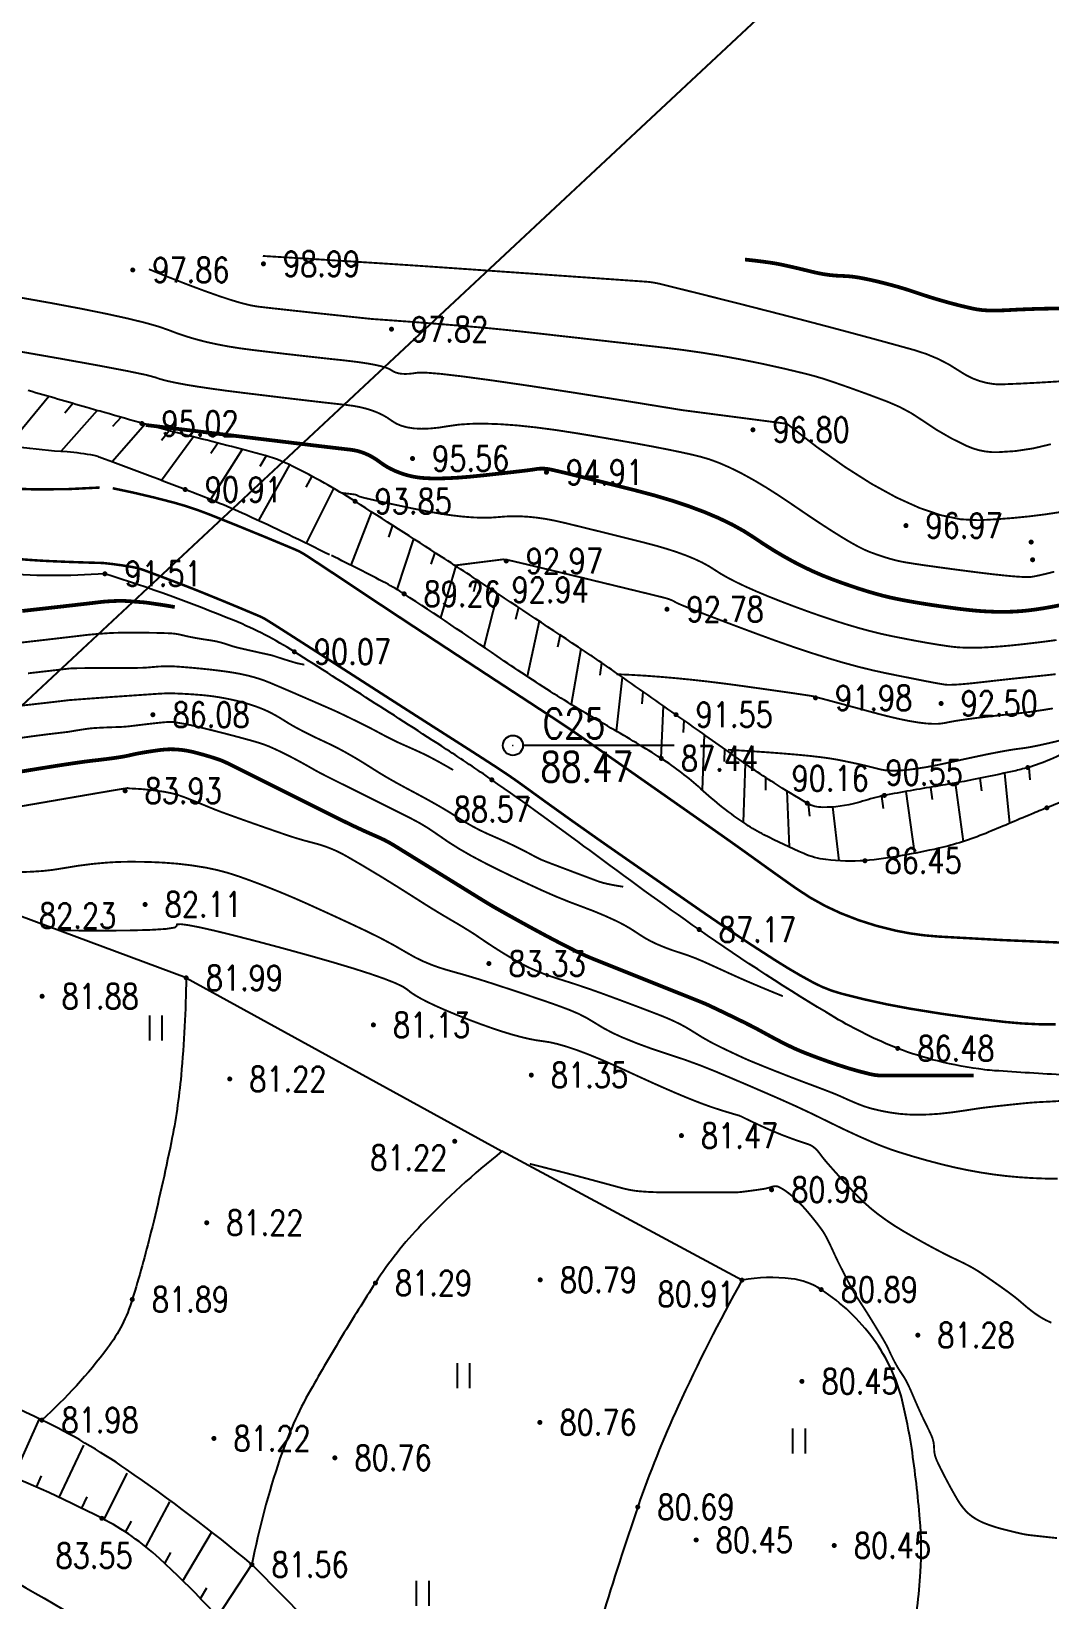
# Model space of a CAD drawing. Extents: x 532522 to 2902776, y -101917278 to 111238625.
# Drawn here: x 1195198 to 1235895, y 3104611 to 3167296 of the extents above; entities that cross this region are included whole.
import ezdxf
from ezdxf.enums import TextEntityAlignment as Align

# ---------------------------------------------------------------- set-up
doc = ezdxf.new("R2010")
doc.units = 0
doc.header["$LTSCALE"] = 1000
doc.header["$MEASUREMENT"] = 0
doc.header["$PDMODE"] = 33
doc.header["$PDSIZE"] = 0.125
doc.linetypes.add('X2', pattern=[10, 8, -2])
doc.layers.get('0').update_dxf_attribs({"linetype": 'CONTINUOUS'})
doc.layers.add('Õ÷μØºìÏß', color=20, linetype='CONTINUOUS')
doc.layers.add('新地形图', color=7, linetype='CONTINUOUS')
doc.styles.add('HZ', font='rs', dxfattribs={"width": 0.8, "bigfont": 'hztxt'})
doc.linetypes.add('10421', pattern='A,2,[150,AAA.SHX,S=1,R=0,X=0,Y=1],1e-11', length=2)
doc.linetypes.add('X4', pattern='A,0,-1e-09,[149,symbolx.shx,S=0.15,R=0,X=0,Y=0],-1.6', length=1.6)

# ---------------------------------------------------------------- blocks, each defined once
blk = doc.blocks.new('GC121')
for p, q in [((-0.5, -0.64), (-0.5, 1.36)), ((0.5, -0.64), (0.5, 1.36)), ((-0.5, -0.64), (-0.5, 0.86))]:
    blk.add_line(p, q)
blk = doc.blocks.new('GC200')
at = {"linetype": 'Continuous', "const_width": 0.2, "flags": 128}
blk.add_lwpolyline([(-0.1, 0, 1), (0.1, 0, 1)], format="xyb", close=True, dxfattribs=at)
blk = doc.blocks.new('GC117')
blk.add_circle((0, 0), 0.8)
blk.add_point((0, 0))
blk = doc.blocks.new('A$C22E77CCE')
at = {"layer": '新地形图', "color": 53, "linetype": 'Continuous'}
for p, q in [((543758, 720876), (254724, 450963)), ((323918, 526909), (322305, 524949)), ((324878, 526630), (324556, 526247)), ((325839, 526354), (324394, 524712)), ((326801, 526080), (326462, 525713)), ((327762, 525806), (326442, 524300)), ((328727, 525543), (328413, 525154)), ((329696, 525297), (328409, 523557)), ((331633, 524799), (330368, 522794)), ((330666, 525051), (330384, 524638)), ((333532, 524182), (332294, 521950)), ((332599, 524540), (332347, 524108)), ((334422, 523726), (334188, 523284)), ((335295, 523239), (334193, 521048)), ((336809, 522303), (335978, 520173)), ((337651, 521765), (337482, 521294)), ((338493, 521224), (337825, 519203)), ((339333, 520683), (339186, 520205)), ((340173, 520139), (339572, 518060)), ((341009, 519591), (340879, 519109)), ((341844, 519040), (341301, 516892)), ((342677, 518487), (342562, 518000)), ((343510, 517934), (343029, 515722)), ((344343, 517381), (344247, 516891)), ((345177, 516828), (344790, 514603)), ((346005, 516269), (345933, 515774)), ((346826, 515698), (346587, 513542)), ((347647, 515126), (347608, 514627)), ((348466, 514553), (348370, 512458)), ((349286, 513980), (349271, 513480)), ((350103, 513403), (350022, 511186)), ((348905, 512967, 88466), (342905, 512967, 88466)), ((350919, 512825), (350897, 512326)), ((351736, 512249), (351659, 509894)), ((352559, 511681), (352558, 511181)), ((361122, 511654), (361182, 511157)), ((362101, 511857), (362311, 509851)), ((363073, 512089), (363116, 511591)), ((353405, 511147), (353495, 508908)), ((357186, 510942), (357254, 510447)), ((358169, 511126), (358508, 508651)), ((359154, 511296), (359222, 510801)), ((360140, 511465), (360451, 509119)), ((354263, 510634), (354308, 510136)), ((355239, 510506), (355487, 508357)), ((329403, 503675), (322738, 506156)), ((329403, 503675), (342023, 496752)), ((351614, 491592), (342023, 496752)), ((322498, 483718), (323543, 486050)), ((324326, 482907), (325309, 484992)), ((323416, 483321), (323625, 483776)), ((326121, 482025), (327044, 483883)), ((325228, 482475), (325446, 482925)), ((327792, 480931), (328747, 482725)), ((326982, 481518), (327210, 481963)), ((329265, 479580), (330407, 481508)), ((328543, 480272), (328788, 480708)), ((330654, 478141), (332021, 480230)), ((329969, 478869), (330233, 479294))]:
    blk.add_line(p, q, dxfattribs=at)
at = {"layer": '新地形图', "color": 53, "linetype": 'Continuous', "flags": 128}
blk.add_lwpolyline([(545219, 722241), (253262, 449598)], dxfattribs=at)
at = {"layer": '新地形图', "color": 53, "linetype": 'X2', "flags": 128}
for points in [[(295020, 564505, 100, 100, -0.010755), (296104, 561397, 100, 100, -0.022389), (296525, 559872, 100, 100, -0.001166), (297556, 555310, 100, 100, -0.004873), (297789, 554216, 100, 100, -0.011301), (298370, 550986, 100, 100, 0.009682), (299036, 547213, 100, 100, 0.019502), (299818, 543915, 100, 100, 0.01619), (301042, 540019, 100, 100, 0.029577), (301840, 538109, 100, 100, 0.015929), (303638, 534712, 100, 100, 0.039713), (306032, 531199, 100, 100, 0.048308), (308477, 528698, 100, 100, 0.040054), (310778, 527055, 100, 100, 0.033474), (313788, 525514, 100, 100, 0.024194), (315670, 524810, 100, 100, 0.011596), (319689, 523627, 100, 100, 0.051697), (322055, 523246, 100, 100, 0.031812), (325944, 523273, 100, 100, 0)], [(326466, 523245, 100, 100, -0.016419), (328907, 522672, 100, 100, -0.028351), (330286, 522215, 100, 100, -0.005551), (333757, 520796, 100, 100, -0.04495), (334167, 520579, 100, 100, -0.002464), (335953, 519399, 100, 100, 0.001746), (338472, 517731, 100, 100, 0.000761), (343310, 514561, 100, 100, -0.002727), (344658, 513671, 100, 100, -0.005252), (345157, 513329, 100, 100, -0.000468), (350722, 509429, 100, 100, -0.003156), (352104, 508445, 100, 100, 0.002621), (353767, 507259, 100, 100, 0.053133), (355560, 506260, 100, 100, 0.047243), (357757, 505562, 100, 100, 0.03822), (359478, 505325, 100, 100, 0.00861), (367170, 504993, 100, 100, 0.011489), (373801, 504973, 100, 100, 0.044939), (375490, 505159, 100, 100, 0.088096), (377080, 505786, 100, 100, 0.069678), (378742, 507158, 100, 100, 0.040788), (379293, 507868, 100, 100, -0.060334), (379684, 508334, 100, 100, -0.106431), (380265, 508681, 100, 100, 0.161873), (380624, 508953, 100, 100, 0.066471), (380730, 509162, 100, 100, -0.037104), (380896, 509545, 100, 100, -0.047055), (381199, 510008, 100, 100, -0.039276), (381651, 510492, 100, 100, 0)]]:
    blk.add_lwpolyline(points, format="xyseb", dxfattribs=at)
at = {"layer": '新地形图', "color": 53, "linetype": 'Continuous', "flags": 128}
for points, format in [([(322822, 520406, 100, 100, 0.009388), (323989, 520331, 100, 100, 0.005252), (326079, 520258, 100, 100, 0)], "xyseb"), ([(336151, 522723, 0.02417), (333669, 524116, 0.050701), (332398, 524597, 0.003959), (329250, 525409, -0.008196), (327733, 525815, -0.000051), (326133, 526271, -0.000115), (325430, 526471, -0.001679), (324252, 526812, 0.0017), (323088, 527148, 0.06731)], "xyb"), ([(367578, 528016, 75, 75, -0.015859), (365669, 527667, 75, 75, -0.021019), (364213, 527511, 75, 75, -0.006812), (362018, 527398, 75, 75, -0.040391), (361647, 527414, 75, 75, -0.120078), (360333, 527913, 75, 75, 0.0827), (358499, 528769, 75, 75, 0.002557), (355895, 529480, 75, 75, 0.002366), (353074, 530221, 75, 75, 0.002628), (348375, 531405, 75, 75, 0.028664), (347937, 531487, 75, 75, 0.014128), (347796, 531500, 75, 75, 0.000253), (339869, 532056, 75, 75, 0.00136), (337189, 532235, 75, 75, 0.000772), (332465, 532530, 75, 75, 0)], "xyseb"), ([(363962, 525007, 75, 75, -0.063751), (361822, 524685, 75, 75, -0.112263), (360607, 524933, 75, 75, -0.048425), (358823, 525959, 75, 75, 0.063293), (357432, 526705, 75, 75, 0.00917), (355178, 527521, 75, 75, 0.021027), (354175, 527817, 75, 75, 0.013451), (351538, 528401, 75, 75, 0.015327), (349197, 528780, 75, 75, 0.004133), (348438, 528873, 75, 75, 0.000559), (342820, 529506, 75, 75, 0.006766), (340751, 529709, 75, 75, 0.003551), (336802, 530013, 75, 75, 0)], "xyseb"), ([(356224, 510670, -0.061674), (354847, 510490, -0.134934), (354225, 510656, -0.008561), (352896, 511464, -0.012611), (352018, 512050, -0.000687), (349914, 513537, 0.00155), (348979, 514195, 0.000516), (346394, 515999, 0.001736), (345623, 516532, 0.003867), (345573, 516565, 0.000049), (341625, 519185, 0.00297), (339612, 520503, 0.001739), (336151, 522723)], "xyb"), ([(326079, 520258, 100, 100, -0.019096), (327248, 520097, 100, 100, -0.045423), (327728, 519966, 100, 100, -0.002366), (329268, 519384, 100, 100, -0.004503), (330072, 519067, 100, 100, -0.004235), (332337, 518129, 100, 100, -0.037693), (332582, 518002, 100, 100, -0.003621), (332979, 517754, 100, 100, -0.001226), (334145, 517008, 100, 100, -0.00003), (335533, 516116, 100, 100, 0.000032), (336920, 515224, 100, 100, 0.000899), (340408, 512991, 100, 100, -0.002186), (341840, 512069, 100, 100, -0.013374), (342868, 511361, 100, 100, 0.004508), (345878, 509208, 100, 100, 0.000982), (346726, 508616, 100, 100, 0.000255), (349990, 506346, 100, 100, 0.009611), (352935, 504384, 100, 100, 0.019133), (354469, 503485, 100, 100, 0.057255), (355553, 503055, 100, 100, 0.023334), (358340, 502442, 100, 100, 0.015627), (362141, 501911, 100, 100, 0.029823), (364151, 501815, 100, 100, 0.004839)], "xyseb"), ([(325466, 517386, 75, 75, -0.008857), (326309, 517454, 75, 75, -0.015268), (326800, 517470, 75, 75, -0.000465), (327673, 517471, 75, 75, -0.002466), (327837, 517470, 75, 75, -0.007349), (328736, 517448, 75, 75, -0.026088), (328988, 517425, 75, 75, -0.025474), (329235, 517376, 75, 75, 0.014277), (329674, 517280, 75, 75, 0.01284), (330273, 517181, 75, 75, -0.02032), (330651, 517114, 75, 75, -0.032028), (331063, 516994, 75, 75, 0.02988), (331503, 516864, 75, 75, 0.000578), (331882, 516777, 75, 75, 0.000627), (332231, 516698, 75, 75, 0.003123), (332672, 516601, 75, 75, -0.00981), (332812, 516569, 75, 75, -0.020488), (332952, 516527, 75, 75, 0.007171), (333348, 516398, 75, 75, 0.001125), (333408, 516379, 75, 75, 0.000219), (333720, 516284, 75, 75, 0.019542), (333857, 516247, 75, 75, 0.010185), (334124, 516194, 75, 75, 0)], "xyseb"), ([(324793, 516047, 75, 75, -0.00165), (325688, 516061, 75, 75, -0.003), (326181, 516064, 75, 75, -0.000555), (327113, 516064, 75, 75, 0.001609), (327435, 516064, 75, 75, 0.025241), (328095, 516101, 75, 75, -0.028112), (328689, 516130, 75, 75, -0.016575), (329070, 516115, 75, 75, -0.006479), (330042, 516031, 75, 75, -0.007129), (330782, 515947, 75, 75, -0.009597), (331329, 515867, 75, 75, -0.026543), (332114, 515692, 75, 75, -0.031731), (332749, 515471, 75, 75, -0.001446), (333409, 515190, 75, 75, -0.001314), (334135, 514877, 75, 75, -0.000295), (335090, 514461, 75, 75, -0.001562), (335270, 514382, 75, 75, -0.007481), (335577, 514241, 75, 75, -0.002688), (336424, 513829, 75, 75, -0.009849), (337115, 513471, 75, 75, 0.010508), (337762, 513137, 75, 75, 0.010351), (337954, 513048, 75, 75, -0.002727), (338685, 512722, 75, 75, -0.016201), (339229, 512455, 75, 75, -0.010194), (340070, 511984, 75, 75, 0)], "xyseb"), ([(324723, 514776, 75, 75, -0.00067), (325951, 514868, 75, 75, -0.001141), (326673, 514920, 75, 75, -0.000099), (328167, 515023, 75, 75, -0.000899), (328332, 515034, 75, 75, -0.024631), (328942, 515044, 75, 75, -0.013571), (330048, 514977, 75, 75, -0.019364), (330709, 514893, 75, 75, -0.017748), (331421, 514749, 75, 75, -0.027333), (332254, 514499, 75, 75, -0.036344), (332851, 514234, 75, 75, -0.020012), (333329, 513954, 75, 75, 0.019278), (333824, 513662, 75, 75, 0.016804), (334896, 513131, 75, 75, -0.020576), (335769, 512691, 75, 75, -0.015991), (336786, 512080, 75, 75, 0.016539), (337771, 511490, 75, 75, 0.004879), (338416, 511141, 75, 75, -0.004322), (339144, 510747, 75, 75, -0.017058), (340310, 510051, 75, 75, 0.025787), (341089, 509604, 75, 75, 0.01661), (341636, 509349, 75, 75, -0.011077), (342462, 508975, 75, 75, -0.013427), (343337, 508526, 75, 75, 0.031241), (343720, 508346, 75, 75, 0.003064), (343925, 508267, 75, 75, 0.00063), (344922, 507889, 75, 75, 0.000672), (345104, 507820, 75, 75, 0.000167), (345837, 507546, 75, 75, 0.034849), (346184, 507443, 75, 75, 0.018171), (346867, 507317, 75, 75, 0)], "xyseb"), ([(372654, 514002, 0.015511), (371835, 514168, 0.028338), (371380, 514219, 0.005161), (370228, 514271, 0.017208), (369882, 514271, 0.022336), (369144, 514213, 0.029884), (368599, 514112, 0.020684), (367916, 513912, 0.006696), (365845, 513182, 0.017033), (363945, 512408, -0.036267), (363038, 512080, -0.014866), (362486, 511941, -0.005105), (360864, 511602, -0.008339), (359362, 511330, 0.006109), (357309, 510969, 0.020333), (357078, 510915, 0.005444), (356224, 510670)], "xyb"), ([(324698, 513509, 75, 75, -0.010885), (325432, 513628, 75, 75, -0.021331), (325810, 513665, 75, 75, -0.006612), (326746, 513703, 75, 75, 0.020016), (327055, 513724, 75, 75, 0.004129), (327495, 513776, 75, 75, -0.003205), (328063, 513843, 75, 75, -0.002956), (328448, 513884, 75, 75, -0.005495), (328656, 513902, 75, 75, -0.057601), (328964, 513890, 75, 75, -0.020508), (329812, 513724, 75, 75, -0.002562), (330466, 513564, 75, 75, -0.002568), (331116, 513398, 75, 75, -0.004219), (332008, 513158, 75, 75, -0.009727), (332391, 513043, 75, 75, -0.02888), (332848, 512866, 75, 75, -0.014986), (333695, 512451, 75, 75, -0.009403), (334462, 512027, 75, 75, 0.015139), (334941, 511769, 75, 75, 0), (336482, 510999, 75, 75, 0), (338379, 510051, 75, 75, -0.040615), (339441, 509408, 75, 75, 0.031654), (340787, 508560, 75, 75, 0.010998), (341883, 507993, 75, 75, 0.00703), (343627, 507170, 75, 75, 0.020161), (345241, 506513, 75, 75, -0.024145), (346583, 505953, 75, 75, -0.04106), (347453, 505450, 75, 75, 0.0478), (348206, 505027, 75, 75, 0.029199), (349148, 504675, 75, 75, -0.030058), (350061, 504332, 75, 75, -0.002402), (350427, 504166, 75, 75, 0.000966), (351336, 503752, 75, 75, 0.006069), (352068, 503432, 75, 75, 0.003791), (353249, 502942, 75, 75, 0)], "xyseb"), ([(327119, 511248, 75, 75, -0.032058), (328531, 511112, 75, 75, -0.053497), (329353, 510887, 75, 75, -0.005043), (330390, 510468, 75, 75, 0.011185), (330861, 510285, 75, 75, 0.002589), (332088, 509845, 75, 75, 0.002386), (333424, 509381, 75, 75, 0.021912), (334483, 509070, 75, 75, -0.034111), (335158, 508853, 75, 75, -0.035153), (335786, 508551, 75, 75, -0.010438), (337797, 507346, 75, 75, -0.001874), (338769, 506731, 75, 75, 0.003975), (339229, 506442, 75, 75, 0.006455), (340032, 505962, 75, 75, -0.007339), (340737, 505538, 75, 75, -0.012399), (341061, 505326, 75, 75, 0.006848), (341642, 504936, 75, 75, 0.016508), (342686, 504303, 75, 75, 0.02695), (343357, 503972, 75, 75, 0.026948), (344284, 503634, 75, 75, -0.013896), (346098, 503024, 75, 75, -0.00375), (348251, 502215, 75, 75, -0.01356), (348839, 501971, 75, 75, -0.039099), (349701, 501501, 75, 75, 0.03228), (350736, 500917, 75, 75, 0.003511), (351643, 500489, 75, 75, 0.010226), (351958, 500351, 75, 75, 0.003303), (352667, 500062, 75, 75, 0.002563), (353586, 499700, 75, 75, 0.003616), (354322, 499421, 75, 75, -0.003178), (355160, 499103, 75, 75, -0.015961), (355651, 498896, 75, 75, 0.012046), (356300, 498615, 75, 75, 0.032235), (356812, 498446, 75, 75, 0.0231), (357548, 498290, 75, 75, 0.040676), (358609, 498203, 75, 75, 0.032554), (359936, 498290, 75, 75, 0.00734), (360854, 498424, 75, 75, -0.011203), (361456, 498507, 75, 75, -0.002015), (362250, 498595, 75, 75, -0.002208), (362975, 498670, 75, 75, -0.013781), (363637, 498716, 75, 75, 0.008932), (364658, 498778, 75, 75, 0.026702)], "xyseb"), ([(320769, 507827, 75, 75, 0.000081), (322951, 507908, 75, 75, 0.000652), (323222, 507918, 75, 75, 0.035527), (324513, 508062, 75, 75, -0.026821), (326219, 508281, 75, 75, -0.018599), (327191, 508317, 75, 75, -0.013924), (328490, 508281, 75, 75, -0.031016), (330183, 508081, 75, 75, -0.039235), (331487, 507737, 75, 75, -0.010916), (332855, 507224, 75, 75, -0.01081), (334212, 506648, 75, 75, -0.002159), (335429, 506093, 75, 75, -0.002287), (336574, 505558, 75, 75, -0.02481), (338246, 504665, 75, 75, 0.044017), (339208, 504197, 75, 75, 0.024395), (339962, 503951, 75, 75, -0.01153), (341569, 503471, 75, 75, -0.004244), (343789, 502731, 75, 75, -0.009729), (344748, 502382, 75, 75, -0.051709), (345714, 501889, 75, 75, 0.044032), (346838, 501293, 75, 75, 0.024199), (348670, 500621, 75, 75, -0.023465), (350562, 499931, 75, 75, -0.001984), (351761, 499423, 75, 75, -0.001765), (353105, 498842, 75, 75, -0.013143), (355065, 497924, 75, 75, 0.014616), (356830, 497104, 75, 75, 0.024492), (357883, 496711, 75, 75, 0.015197), (359625, 496215, 75, 75, 0.020508), (361174, 495892, 75, 75, 0.021506), (362673, 495708, 75, 75, 0.019756), (364235, 495646, 75, 75, 0.012337)], "xyseb"), ([(351533, 498160, 75, 75, 0.005581), (352289, 497797, 75, 75, 0.007957), (352826, 497556, 75, 75, 0.025462), (354227, 497038, 75, 75, -0.107926), (354536, 496862, 75, 75, -0.05106), (354705, 496675, 75, 75, 0.022049), (355071, 496221, 75, 75, 0.005155), (355801, 495408, 75, 75, 0.0087), (356246, 494939, 75, 75, 0.035313), (357049, 494231, 75, 75, 0.030918), (358064, 493551, 75, 75, 0.005518), (358815, 493123, 75, 75, 0.006064), (359507, 492749, 75, 75, 0.011752), (360268, 492373, 75, 75, -0.017056), (360790, 492108, 75, 75, -0.023033), (361175, 491872, 75, 75, -0.007662), (362286, 491094, 75, 75, -0.024815), (362839, 490650, 75, 75, 0.026624), (363355, 490239, 75, 75, 0.055309), (363980, 489891, 75, 75, 0.099892)], "xyseb"), ([(343136, 496242, 75, 75, -0.001417), (344419, 495915, 75, 75, -0.002273), (345217, 495705, 75, 75, -0.001681), (346614, 495327, 75, 75, 0.006754), (346962, 495236, 75, 75, 0.038644), (347513, 495145, 75, 75, 0.021671), (348506, 495102, 75, 75, 0), (349647, 495102, 75, 75, 0), (351326, 495102, 75, 75, 0.029263), (351576, 495116, 75, 75, 0.00817), (352467, 495236, 75, 75, 0.047495), (352763, 495310, 75, 75, -0.074863), (352954, 495347, 75, 75, -0.117279), (353067, 495325, 75, 75, -0.043339), (353334, 495174, 75, 75, -0.036777), (353719, 494867, 75, 75, -0.027234), (354181, 494391, 75, 75, -0.019599), (354768, 493658, 75, 75, -0.041481), (355002, 493280, 75, 75, -0.012002), (355261, 492740, 75, 75, 0.011379), (355534, 492169, 75, 75, 0.00226), (355954, 491349, 75, 75, 0.011297), (356042, 491187, 75, 75, 0.016099), (356305, 490764, 75, 75, -0.009256), (356771, 490034, 75, 75, -0.002347), (357137, 489431, 75, 75, -0.004669), (357317, 489125, 75, 75, -0.025106), (357499, 488769, 75, 75, 0.018259), (357742, 488276, 75, 75, 0.028461), (358019, 487825, 75, 75, -0.037711), (358222, 487481, 75, 75, -0.01494), (358406, 487078, 75, 75, 0.007816), (358746, 486302, 75, 75, 0.008451), (358984, 485805, 75, 75, -0.010013), (359183, 485385, 75, 75, -0.105553), (359293, 484879, 75, 75, 0.107133), (359402, 484381, 75, 75, 0.008678), (359547, 484077, 75, 75, 0.005389), (359795, 483595, 75, 75, 0.005478), (359999, 483218, 75, 75, 0.004997), (360232, 482809, 75, 75, 0.05708), (360562, 482367, 75, 75, 0.066369), (360931, 482067, 75, 75, 0.045858), (361361, 481855, 75, 75, 0.029686), (362067, 481631, 75, 75, 0.006224), (362792, 481456, 75, 75, 0.019265), (363028, 481412, 75, 75, 0.008922), (363155, 481396, 75, 75, 0.001076), (364208, 481281, 75, 75, 0.012704)], "xyseb"), ([(332026, 476558, 0.035059), (328333, 480466, 0.067405), (326031, 482072, 0.026562), (321120, 484273, 0.017388), (313353, 486963, 0.04296), (308552, 488000, 0.028602), (301198, 488514)], "xyb")]:
    blk.add_lwpolyline(points, format=format, dxfattribs=at)
at = {"layer": '新地形图', "color": 53, "linetype": 'X4', "flags": 128}
for points in [[(335134, 520579, 0.010567), (331795, 522178, 0.014842), (329362, 523194, 0.002189), (325927, 524493, 0.039332), (325730, 524549, 0.033573), (324639, 524695, -0.018578), (322663, 524898, -0.005163), (320276, 525260, -0.007297), (318594, 525558, -0.028078), (317297, 525883, -0.015924), (315070, 526656, -0.034909), (313303, 527478, -0.020304), (310442, 529216, -0.033921), (309622, 529845, -0.008967), (306738, 532479, -0.08345), (304239, 535792, -0.061311), (302270, 541067)], [(356530, 508355, -0.042953), (354967, 508404, -0.07372), (354085, 508643, -0.014474), (352495, 509392, -0.030545), (351777, 509814, -0.037126), (349969, 511234, 0.042978), (348392, 512444, 0.012076), (346380, 513661, -0.010673), (344100, 515033, -0.010121), (341830, 516530, 0.006148), (338112, 519024, 0.023467), (337389, 519449, 0.008069), (335211, 520552)], [(372143, 512541, 0.004068), (370781, 512401, 0.006668), (369951, 512297, 0.001152), (368043, 512029, 0.020955), (367938, 512010, 0.026177), (367477, 511878, 0.009341), (366213, 511419, 0.001543), (365215, 511031, 0.001085), (363798, 510472, 0.005823), (363182, 510218, -0.001959), (361355, 509451, -0.042542), (359477, 508853, -0.028037), (356530, 508355)]]:
    blk.add_lwpolyline(points, format="xyb", dxfattribs=at)
at = {"layer": '新地形图', "color": 53, "linetype": 'Continuous', "flags": 128}
for points, const_width in [([(364096, 519908), (363765, 519826), (363500, 519765), (363300, 519723), (363167, 519701), (363039, 519695), (362857, 519698), (362620, 519712), (362329, 519736), (361983, 519771), (361583, 519815), (361128, 519870), (360619, 519935), (360108, 520002), (359649, 520064), (359240, 520120), (358884, 520170), (358579, 520215), (358325, 520255), (358122, 520288), (357971, 520317), (357842, 520345), (357705, 520379), (357560, 520418), (357407, 520463), (357246, 520514), (357078, 520570), (356902, 520632), (356718, 520699), (356505, 520790), (356245, 520921), (355936, 521093), (355579, 521306), (355174, 521560), (354720, 521854), (354218, 522189), (353667, 522565), (353107, 522942), (352574, 523281), (352069, 523581), (351592, 523843), (351142, 524066), (350721, 524251), (350327, 524397), (349961, 524505), (349576, 524598), (349124, 524697), (348606, 524803), (348021, 524917), (347370, 525038), (346652, 525165), (345868, 525300), (345018, 525442), (344164, 525574), (343371, 525678), (342638, 525756), (341966, 525805), (341355, 525827), (340804, 525822), (340314, 525790), (339884, 525730), (339499, 525669), (339142, 525633), (338815, 525622), (338517, 525636), (338248, 525676), (338007, 525741), (337796, 525830), (337613, 525945), (337438, 526067), (337247, 526176), (337040, 526273), (336819, 526358), (336582, 526431), (336329, 526492), (336062, 526541), (335779, 526578), (335461, 526612), (335089, 526653), (334664, 526702), (334184, 526758), (333649, 526821), (333061, 526891), (332419, 526969), (331723, 527053), (331034, 527140), (330415, 527225), (329866, 527306), (329387, 527385), (328977, 527462), (328637, 527536), (328367, 527607), (328167, 527676), (327805, 527774), (327050, 527931), (325902, 528150), (324361, 528428), (322427, 528767)], 75), ([(364406, 522302), (363754, 522204), (363094, 522121), (362428, 522055), (361753, 522004), (361071, 521968), (360351, 522005), (359563, 522168), (358708, 522459), (357785, 522877), (356793, 523422), (355734, 524095), (354607, 524895), (353413, 525822)], 75), ([(364306, 518566), (363975, 518502), (363654, 518446), (363343, 518399), (363041, 518360), (362739, 518331), (362426, 518313), (362102, 518304), (361767, 518307), (361421, 518320), (361065, 518343), (360698, 518378), (360320, 518422), (359945, 518473), (359585, 518523), (359242, 518573), (358915, 518624), (358604, 518675), (358308, 518727), (358029, 518778), (357766, 518830), (357502, 518887), (357223, 518956), (356928, 519037), (356617, 519128), (356290, 519231), (355947, 519346), (355588, 519472), (355213, 519609), (354829, 519760), (354444, 519927), (354057, 520111), (353669, 520311), (353278, 520527), (352887, 520759), (352493, 521008), (352098, 521273), (351677, 521541), (351207, 521801), (350688, 522051), (350119, 522292), (349500, 522523), (348832, 522746), (348115, 522959), (347348, 523163), (346601, 523351), (345945, 523515), (345379, 523656), (344903, 523773), (344516, 523867), (344220, 523937), (344015, 523984), (343899, 524007), (343828, 524018), (343758, 524025), (343689, 524029), (343620, 524030), (343552, 524028), (343484, 524024), (343417, 524016), (343350, 524005), (343258, 523990), (343115, 523971), (342920, 523946), (342673, 523917), (342375, 523883), (342026, 523843), (341625, 523799), (341173, 523750), (340712, 523704), (340287, 523670), (339897, 523648), (339543, 523637), (339224, 523637), (338940, 523649), (338691, 523673), (338478, 523708), (338286, 523753), (338100, 523806), (337922, 523868), (337751, 523937), (337586, 524015), (337429, 524101), (337278, 524195), (337135, 524297), (336994, 524398), (336851, 524487), (336706, 524565), (336559, 524632), (336410, 524688), (336259, 524733), (336107, 524766), (335952, 524788), (335688, 524818), (335208, 524874), (334512, 524957), (333600, 525067), (332472, 525204), (331127, 525367), (329567, 525557), (327790, 525773)], 150), ([(336802, 530013), (335941, 530104), (335163, 530187), (334467, 530261), (333855, 530328), (333326, 530386), (332879, 530435), (332516, 530477), (332236, 530510), (331959, 530559), (331607, 530647), (331180, 530774), (330677, 530941), (330099, 531146), (329445, 531391), (328716, 531676), (327912, 531999)], 75), ([(349222, 526369), (346897, 526748), (344857, 527072), (343104, 527341), (341637, 527555), (340456, 527714), (339562, 527819), (338953, 527868), (338630, 527862), (338457, 527835), (338297, 527819), (338150, 527814), (338016, 527820), (337895, 527838), (337787, 527867), (337692, 527908), (337610, 527959), (337513, 528016), (337372, 528071), (337187, 528124), (336958, 528176), (336686, 528226), (336370, 528275), (336010, 528322), (335606, 528368), (335177, 528413), (334741, 528461), (334298, 528510), (333848, 528561), (333391, 528613), (332928, 528668), (332457, 528724), (331979, 528782), (331507, 528845), (331053, 528919), (330618, 529002), (330201, 529094), (329802, 529197), (329422, 529309), (329060, 529430), (328716, 529562), (328306, 529706), (327747, 529864), (327038, 530037), (326180, 530225), (325172, 530428), (324015, 530646), (322708, 530878)], 75), ([(364042, 514446), (363616, 514376), (363179, 514313), (362731, 514256), (362272, 514206), (361826, 514160), (361415, 514115), (361040, 514070), (360701, 514026), (360398, 513984), (360130, 513942), (359899, 513900), (359703, 513860), (359504, 513832), (359260, 513827), (358972, 513844), (358640, 513885), (358263, 513949), (357843, 514036), (357379, 514146), (356870, 514279), (356371, 514415), (355936, 514533), (355564, 514634), (355256, 514717), (355011, 514783), (354830, 514831), (354712, 514862), (354658, 514875), (354636, 514880), (354614, 514885), (354592, 514890), (354571, 514896), (354550, 514902), (354529, 514909), (354508, 514916), (354488, 514923), (354425, 514937), (354278, 514961), (354047, 514996), (353732, 515043), (353332, 515101), (352848, 515170), (352280, 515250), (351627, 515342), (350941, 515434), (350270, 515517), (349617, 515590), (348980, 515653), (348359, 515707), (347755, 515752), (347167, 515787), (346595, 515812)], 75), ([(353413, 525822), (349222, 526369)], 75), ([(364307, 513158), (363885, 513058), (363519, 512976), (363211, 512914), (362959, 512869), (362763, 512843), (362574, 512820), (362338, 512784), (362057, 512735), (361730, 512673), (361357, 512599), (360939, 512511), (360475, 512411), (359965, 512298), (359454, 512188), (358989, 512100), (358568, 512033), (358192, 511986), (357861, 511960), (357575, 511956), (357333, 511972), (357137, 512009), (356957, 512056), (356767, 512104), (356567, 512153), (356356, 512201), (356135, 512250), (355903, 512299), (355661, 512349), (355409, 512399), (355115, 512448), (354750, 512498), (354313, 512548), (353805, 512597), (353225, 512646), (352574, 512695), (351852, 512744), (351057, 512793)], 75), ([(342077, 520403), (340154, 520162)], 75)]:
    blk.add_lwpolyline(points, dxfattribs=dict(at, const_width=const_width))
at = {"layer": '新地形图', "color": 53, "linetype": 'Continuous', "const_width": 150, "flags": 128}
for points in [[(365376, 530408, 0.014675), (363939, 530427, 0.01076), (362156, 530361, -0.025303), (361397, 530355, -0.044042), (360822, 530430, -0.017823), (359436, 530790, -0.010415), (358530, 531081, 0.013641), (357838, 531298, 0.010831), (357006, 531515, 0.013137), (356312, 531661, 0.039716), (355605, 531733, -0.037723), (354859, 531806, -0.018012), (354374, 531909, 0.007811), (353261, 532169, 0.018019), (352724, 532266, 0.009877), (351736, 532387)], [(326055, 518707, -0.015436), (326685, 518743, -0.024931), (327076, 518733, -0.001123), (327719, 518684, -0.01258), (327776, 518678, -0.003831), (327895, 518662, -0.00074), (328506, 518572, -0.006804), (328636, 518551, -0.002838), (328944, 518495)], [(329809, 512669, -0.017455), (330653, 512420, -0.035415), (331054, 512254), (332260, 511652), (334156, 510704), (335535, 510016, 0.014405), (337095, 509291, -0.037077), (337689, 508982), (339499, 507863), (341309, 506743, 0.009961), (341835, 506432, 0.003659), (343291, 505624, 0.009037), (344957, 504753, 0.020778), (345704, 504418), (347858, 503557), (350012, 502696, -0.01546), (350308, 502567, -0.00335), (351650, 501921, -0.012979), (352528, 501462, 0.01224), (353459, 500974, 0.021431), (354166, 500662, 0.012192), (355441, 500199, 0.022602), (356734, 499829, 0.058459), (357251, 499768), (359061, 499768), (360871, 499768)]]:
    blk.add_lwpolyline(points, format="xyb", dxfattribs=at)
at = {"layer": '新地形图', "color": 53, "linetype": 'Continuous'}
for points, const_width, elevation in [([(364186, 517178), (363809, 517128), (363385, 517075), (362915, 517020), (362438, 516968), (361994, 516927), (361583, 516897), (361204, 516877), (360859, 516869), (360547, 516872), (360267, 516885), (360021, 516910), (359781, 516943), (359522, 516982), (359244, 517027), (358946, 517078), (358628, 517135), (358292, 517199), (357936, 517268), (357560, 517343), (357163, 517430), (356742, 517534), (356296, 517655), (355827, 517793), (355333, 517949), (354816, 518121), (354274, 518311), (353709, 518518), (353153, 518730), (352643, 518933), (352178, 519128), (351758, 519315), (351383, 519494), (351053, 519664), (350768, 519826), (350528, 519980), (350295, 520128), (350030, 520273), (349732, 520413), (349402, 520550), (349041, 520682), (348647, 520811), (348221, 520937), (347763, 521058), (347296, 521175), (346845, 521288), (346409, 521397), (345988, 521502), (345582, 521602), (345192, 521698), (344816, 521790), (344456, 521877), (344108, 521955), (343766, 522019), (343432, 522068), (343106, 522102), (342787, 522122), (342475, 522126), (342171, 522117), (341875, 522093), (341566, 522070), (341226, 522066), (340855, 522080), (340452, 522112), (340019, 522162), (339554, 522230), (339058, 522317), (338530, 522421), (338020, 522529), (337575, 522624), (337196, 522706), (336882, 522776), (336634, 522834), (336451, 522879), (336334, 522912), (336283, 522933), (336264, 522946), (336245, 522958), (336225, 522968), (336206, 522977), (336186, 522985), (336166, 522991), (336145, 522995), (336125, 522998), (336090, 523002), (336026, 523010), (335933, 523021), (335811, 523035), (335660, 523054), (335597, 523061)], 75, 94000), ([(364155, 515814), (363874, 515782), (363571, 515750), (363258, 515718), (362948, 515686), (362642, 515654), (362340, 515622), (362042, 515589), (361747, 515556), (361456, 515523), (361169, 515490), (360897, 515460), (360651, 515435), (360431, 515415), (360237, 515401), (360069, 515392), (359927, 515388), (359812, 515390), (359722, 515398), (359618, 515414), (359459, 515441), (359245, 515481), (358977, 515532), (358653, 515596), (358275, 515671), (357842, 515757), (357355, 515856), (356823, 515972), (356260, 516111), (355664, 516273), (355037, 516458), (354377, 516666), (353685, 516897), (352960, 517151), (352204, 517428), (351477, 517700), (350842, 517939), (350299, 518146), (349848, 518319), (349488, 518461), (349220, 518569), (349044, 518645), (348959, 518688), (348917, 518714), (348870, 518740), (348817, 518765), (348758, 518789), (348694, 518813), (348623, 518836), (348547, 518858), (348466, 518880), (348340, 518911), (348133, 518962), (347844, 519033), (347474, 519123), (347021, 519233), (346487, 519363), (345871, 519512), (345174, 519681), (344481, 519849), (343879, 519994), (343368, 520117), (342949, 520217), (342620, 520294), (342383, 520350), (342237, 520382), (342182, 520393), (342172, 520392), (342160, 520392), (342147, 520393), (342132, 520394), (342115, 520396), (342097, 520399), (342077, 520403), (342068, 520405)], 75, 93000), ([(322850, 518340), (323616, 518426), (324281, 518501), (324848, 518566), (325315, 518619), (325683, 518662), (325952, 518694), (326055, 518707)], 150, 90000), ([(322125, 517000), (323232, 517125), (324177, 517234), (324962, 517326), (325466, 517386)], 75, 89000), ([(323082, 515848), (323980, 515951), (324755, 516042), (324793, 516047)], 75, 88000), ([(322457, 514514), (323264, 514607), (324038, 514695), (324723, 514776)], 75, 87000), ([(322600, 513241), (323270, 513334), (323893, 513415), (324467, 513482), (324698, 513509)], 75, 86000), ([(322824, 511925), (323621, 512055), (324304, 512164), (324873, 512250), (325328, 512315), (325670, 512358), (325943, 512389), (326191, 512419), (326415, 512448), (326614, 512476), (326788, 512503), (326937, 512528), (327062, 512553), (327163, 512576), (327258, 512599), (327369, 512623), (327495, 512648), (327636, 512673), (327792, 512699), (327964, 512726), (328151, 512754), (328353, 512782), (328564, 512804), (328780, 512812), (328998, 512806), (329221, 512786), (329447, 512752), (329676, 512704), (329809, 512669)], 150, 85000), ([(322340, 510454), (323526, 510658), (324533, 510832), (325360, 510975), (326008, 511086), (326476, 511166), (326764, 511215), (326874, 511233), (326892, 511235), (326909, 511237), (326924, 511239), (326938, 511241), (326950, 511243), (326960, 511244), (326968, 511246), (326975, 511248), (326982, 511249), (326989, 511251), (326998, 511252), (327007, 511254), (327018, 511256), (327030, 511258), (327042, 511260), (327056, 511262), (327092, 511256), (327119, 511248)], 75, 84000), ([(324308, 505571), (324492, 505569), (325930, 505561), (327096, 505569), (327988, 505593), (328607, 505632), (328953, 505688), (329026, 505759), (329036, 505814), (329195, 505821), (329502, 505780), (329958, 505691), (330562, 505555), (331314, 505370), (332215, 505138), (333265, 504858), (334326, 504566), (335261, 504299), (336071, 504056), (336756, 503837), (337315, 503642), (337748, 503472), (338057, 503327), (338239, 503206), (338382, 503091), (338572, 502967), (338807, 502833), (339089, 502689), (339417, 502535), (339792, 502370), (340212, 502196), (340679, 502011), (341155, 501832), (341601, 501673), (342017, 501534), (342404, 501415), (342762, 501317), (343091, 501239), (343390, 501181), (343660, 501144), (343935, 501101), (344250, 501029), (344605, 500926), (345000, 500794), (345435, 500631), (345910, 500439), (346425, 500217), (346980, 499964), (347536, 499708), (348053, 499473), (348532, 499261), (348972, 499070), (349373, 498902), (349737, 498755), (350061, 498631), (350347, 498528), (350623, 498436), (350919, 498342), (351234, 498247), (351533, 498160)], 75, 82000)]:
    blk.add_lwpolyline(points, dxfattribs=dict(at, const_width=const_width, elevation=elevation))
at = {"layer": '新地形图', "color": 53, "linetype": '10421', "flags": 128}
for points in [[(326153, 519826, -0.075897), (317511, 520524, -0.075897), (309471, 523770, -0.044178), (305359, 526727, -0.044178), (301829, 530362)], [(248720, 521857, 0.034933), (248865, 519337, 0.050118), (249263, 517622, 0.025851), (250697, 514023, 0.087295), (251354, 513073, 0.044869), (254341, 510548, -0.028398), (259182, 506721, -0.002536), (262444, 503797, 0.004435), (264315, 502133, 0.010757), (268686, 498476, 0.035841), (270096, 497505, 0.006616), (271192, 496879, 0.00181), (275235, 494662, 0.002139), (277105, 493655, -0.001224), (280375, 491903, -0.083292), (286091, 487461, 0.135917), (289900, 485091, 0.032293), (292224, 484566, 0.012555), (298290, 483760, 0.004748), (302207, 483376, 0.003386), (307707, 482928, 0.034776), (309801, 482917, 0.015804), (314383, 483359), (314383, 483359, -0.013962), (317540, 482159, -0.023886), (319327, 481321, -0.014165), (325165, 478018, -0.037771), (327216, 476558, -0.092101), (329604, 473682, 0.076395), (332365, 470137, 0.047901), (335383, 467790, -0.055688), (337949, 465731, -0.066094), (340744, 462064, 0.059501), (343791, 457954, 0.019854), (346919, 454895, 0.043769), (348504, 453698, 0.040735), (351343, 452227, -0.022418), (356588, 449748, -0.012347), (362082, 446667, -0.016617), (366025, 444146, -0.073292), (369056, 441330, -0.066066), (371429, 437408, -0.050129), (371855, 436087, -0.025321), (372295, 433380, -0.124597), (371744, 429393, -0.102297), (369032, 425337)], [(376001, 501104, -0.035252), (369745, 499937, -0.042931), (364518, 499790, -0.002058), (361702, 499964, -0.015385), (361326, 500000, -0.028386), (359433, 500353, -0.03275), (357841, 500857, -0.041843), (355323, 502090, -0.018145), (349904, 505606, -0.007224), (345541, 508762, 0.008038), (341615, 511592, 0.008305), (339808, 512807, 0.002503), (333724, 516709, 0.04371), (331321, 517953, 0.021493), (326153, 519826)], [(329403, 503675, -0.019213), (329198, 499780, -0.027518), (328801, 497086, -0.01044), (327994, 493510, -0.013715), (327248, 490821, -0.086564), (326258, 488873, -0.048333), (323633, 485998)], [(342023, 496752, 0.03266), (338809, 493811, 0.047876), (336964, 491478, 0.007131), (335641, 489362, 0.007092), (334371, 487198, 0.048138), (333149, 484460, 0.032884), (332029, 480223)]]:
    blk.add_lwpolyline(points, format="xyb", dxfattribs=at)
at = {"layer": '新地形图', "color": 53, "linetype": 'Continuous'}
for centre, radius, start, end in [((416271, 455695), 73953, 150.96184, 155.33272), ((352792, 485020), 6676, 83.18217, 100.158), ((353252, 488866), 2803, 56.84654, 83.18217), ((350392, 484488), 8033, 36.19134, 56.84654), ((351234, 485104), 6989, 14.02908, 36.19134), ((271016, 377097), 120946, 64.21179, 66.87633), ((389021, 468210), 43966, 155.33272, 161.00242), ((338160, 481837), 20465, 8.53961, 14.02908), ((312496, 462946), 25601, 55.47874, 64.21179), ((315433, 478425), 43446, 4.77281, 8.53961), ((288989, 428771), 67080, 50.08689, 55.47874), ((464116, 442356), 123387, 161.00242, 163.1618), ((344377, 480841), 14402, 356.37102, 4.77281), ((516740, 661653), 258912, 224.48668, 225.74179), ((332216, 481612), 26587, 350.18996, 356.37102)]:
    blk.add_arc(centre, radius, start, end, dxfattribs=at)
at = {"layer": '新地形图', "color": 53, "linetype": 'Continuous', "xscale": 500, "yscale": 500}
for name, p, zscale in [('GC200', (332488, 532215, 98986), 1000), ('GC200', (327266, 531969, 97861), 1000), ('GC200', (337607, 529603, 97816), 1000), ('GC200', (327630, 525832, 95022), 1000), ('GC200', (352054, 525581, 96801), 1000), ('GC200', (338448, 524433, 95563), 1000), ('GC200', (343801, 523883, 94913), 1000), ('GC200', (329362, 523194, 90906), 1000), ('GC200', (336151, 522723, 93846), 1000), ('GC200', (358169, 521752, 96965), 1000), ('GC200', (363173, 521095, 96669), 1000), ('GC200', (342192, 520337, 92967), 1000), ('GC200', (363231, 520387, 96511), 1000), ('GC200', (326153, 519826, 91509), 1000), ('GC200', (338112, 519024, 89263), 1000), ('GC200', (341625, 519185, 92936), 1000), ('GC200', (348618, 518408, 92783), 1000), ('GC200', (333724, 516709, 90069), 1000), ('GC200', (354554, 514866, 91980), 1000), ('GC200', (359572, 514642, 92500), 1000), ('GC200', (328070, 514194, 86080), 1000), ('GC200', (348979, 514195, 91551), 1000), ('GC117', (342462, 512967, 88466), 500), ('GC200', (348392, 512444, 87437), 1000), ('GC200', (363038, 512080, 90440), 1000), ('GC200', (341615, 511592, 88570), 1000), ('GC200', (326961, 511151, 83927), 1000), ('GC200', (357309, 510969, 90548), 1000), ('GC200', (354225, 510656, 90160), 1000), ('GC200', (363798, 510472, 85487), 1000), ('GC200', (356530, 508355, 86454), 1000), ('GC200', (327759, 506608, 82109), 1000), ('GC200', (349904, 505606, 87165), 1000), ('GC200', (341501, 504247, 83326), 1000), ('GC200', (329403, 503675, 81990), 1000), ('GC200', (323642, 502939, 81880), 500), ('GC121', (328198, 501487), 1000), ('GC200', (336883, 501795, 81125), 1000), ('GC200', (357841, 500857, 86476), 1000), ('GC200', (331142, 499633, 81220), 500), ('GC200', (343196, 499789, 81351), 1000), ('GC200', (340134, 497143, 81223), 1000), ('GC200', (349195, 497369, 81475), 1000), ('GC200', (352798, 495205, 80979), 1000), ('GC200', (330222, 493886, 81220), 500), ('GC200', (336964, 491478, 81286), 1000), ('GC200', (343552, 491604, 80792), 1000), ('GC200', (351614, 491592, 80908), 1000), ('GC200', (327248, 490821, 81888), 1000), ('GC200', (354784, 491213, 80892), 1000), ('GC200', (358643, 489394, 81277), 1000), ('GC121', (340493, 487589), 1000), ('GC200', (354011, 487547, 80450), 500), ('GC200', (323633, 485998, 81984), 1000), ('GC200', (343537, 485907, 80760), 500), ('GC200', (330510, 485266, 81220), 500), ('GC121', (353901, 484985), 1000), ('GC200', (335344, 484488, 80760), 500), ('GC200', (326031, 482072, 83554), 1000), ('GC200', (347449, 482523, 80693), 1000), ('GC200', (349784, 481206, 80454), 1000), ('GC200', (355303, 480986, 80450), 500), ('GC200', (332029, 480223, 81562), 1000), ('GC121', (338859, 478891), 1000)]:
    blk.add_blockref(name, p, dxfattribs=dict(at, zscale=zscale))
at = {"layer": '新地形图', "color": 53, "linetype": 'Continuous', "style": 'HZ', "width": 0.8}
for s, height, p in [('97.86', 1000, (329591, 531969)), ('98.99', 1000, (334813, 532215)), ('97.82', 1000, (339932, 529603)), ('95.02', 1000, (329955, 525832)), ('96.80', 1000, (354379, 525581)), ('95.56', 1000, (340773, 524433)), ('94.91', 1000, (346126, 523883)), ('90.91', 1000, (331687, 523194)), ('93.85', 1000, (338476, 522723)), ('96.97', 1000, (360494, 521752)), ('91.51', 1000, (328478, 519826)), ('92.97', 1000, (344517, 520337)), ('92.94', 1000, (343950, 519185)), ('89.26', 1000, (340437, 519024)), ('92.78', 1000, (350943, 518408)), ('90.07', 1000, (336049, 516709)), ('91.98', 1000, (356879, 514866)), ('86.08', 1000, (330395, 514194)), ('91.55', 1000, (351304, 514195)), ('92.50', 1000, (361897, 514642)), ('C25', 1200, (344902, 513839)), ('87.44', 1000, (350717, 512444)), ('88.47', 1200, (345414, 512112)), ('90.16', 1000, (355140, 511649)), ('90.55', 1000, (358895, 511881)), ('83.93', 1000, (329286, 511151)), ('88.57', 1000, (341638, 510415)), ('86.45', 1000, (358855, 508355)), ('82.23', 1000, (325063, 506156)), ('82.11', 1000, (330084, 506608)), ('87.17', 1000, (352229, 505606)), ('83.33', 1000, (343826, 504247)), ('81.99', 1000, (331728, 503675)), ('81.88', 1000, (325967, 502939)), ('81.13', 1000, (339208, 501795)), ('86.48', 1000, (360166, 500857)), ('81.35', 1000, (345521, 499789)), ('81.22', 1000, (333467, 499633)), ('81.47', 1000, (351520, 497369)), ('81.22', 1000, (338297, 496484)), ('80.98', 1000, (355123, 495205)), ('81.22', 1000, (332547, 493886)), ('80.79', 1000, (345877, 491604)), ('81.29', 1000, (339289, 491478)), ('80.91', 1000, (349780, 491037)), ('80.89', 1000, (357109, 491213)), ('81.89', 1000, (329573, 490821)), ('81.28', 1000, (360968, 489394)), ('80.45', 1000, (356336, 487547)), ('81.98', 1000, (325958, 485998)), ('80.76', 1000, (345862, 485907)), ('81.22', 1000, (332835, 485266)), ('80.76', 1000, (337669, 484488)), ('80.69', 1000, (349774, 482523)), ('80.45', 1000, (352109, 481206)), ('80.45', 1000, (357628, 480986)), ('83.55', 1000, (325722, 480579)), ('81.56', 1000, (334354, 480223))]:
    blk.add_text(s, height=height, dxfattribs=at).set_placement(p, align=Align.MIDDLE)

msp = doc.modelspace()

# ---------------------------------------------------------------- block references
at = {"layer": 'Õ÷μØºìÏß', "color": 1, "linetype": 'Continuous'}
msp.add_blockref('A$C22E77CCE', (871984, 2625789), dxfattribs=at)

doc.saveas('drawing.dxf')
